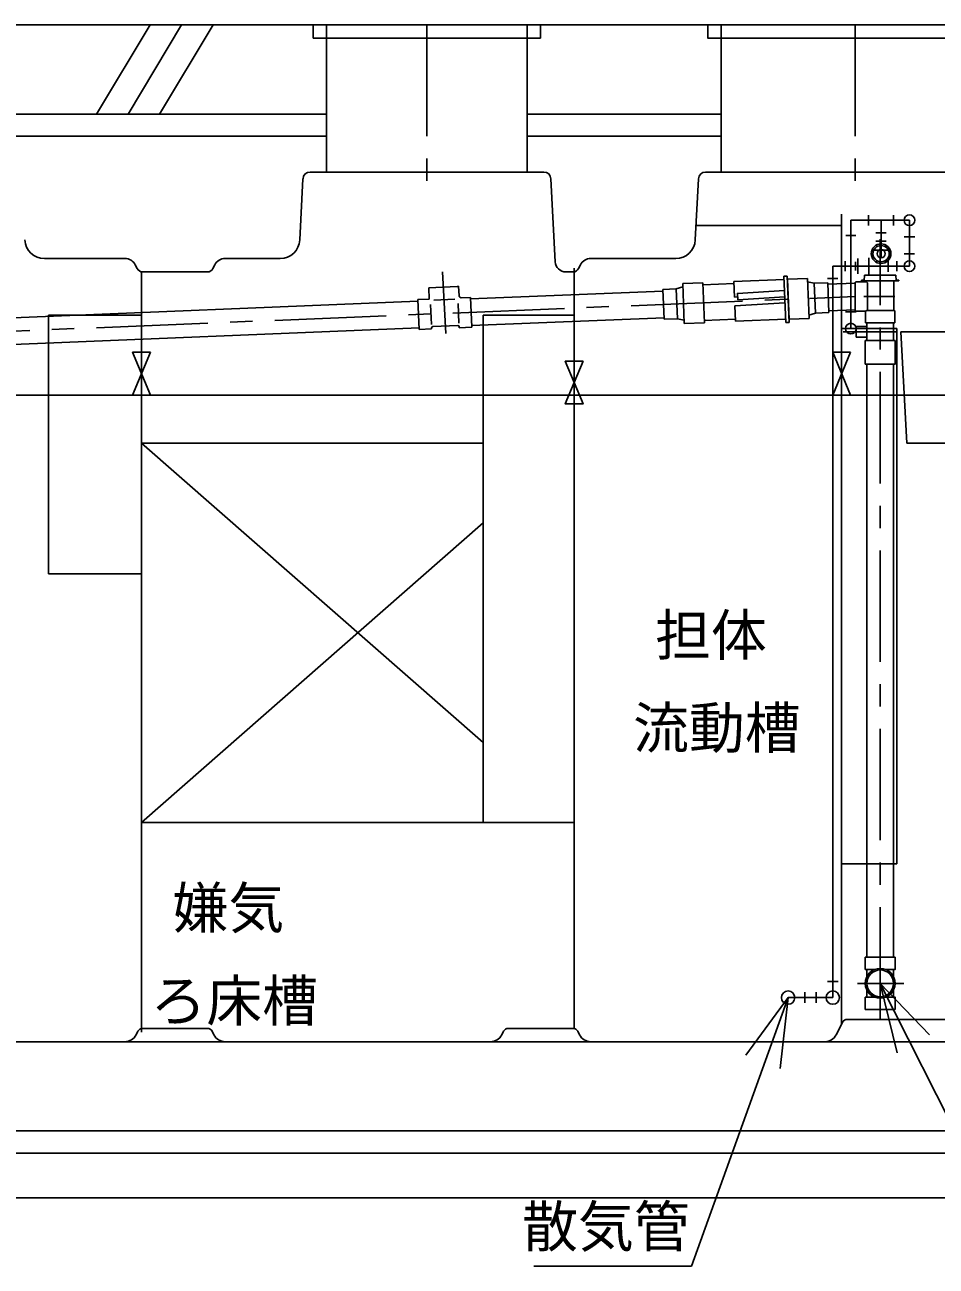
# Model space of a CAD drawing. Units: millimetres, scale not verified. Extents: x -14850 to 14850, y -10500 to 10500.
# Drawn here: x -9193 to -7149, y -5622 to -2839 of the extents above; entities that cross this region are included whole.
import ezdxf
from ezdxf.enums import TextEntityAlignment as Align

# ---------------------------------------------------------------- set-up
doc = ezdxf.new("R2010")
doc.units = ezdxf.units.MM
doc.header["$LTSCALE"] = 50
doc.linetypes.add('CHAIN1', pattern=[8, 5, -1, 1, -1])
doc.linetypes.add('LONG_DASHED1', pattern=[7, 6, -1])
for name, color, linetype, lineweight in [('0-1_0-0', 3, 'Continuous', 25), ('0-2_0-1', 5, 'Continuous', 25), ('0-4_0-3', 3, 'Continuous', 25)]:
    doc.layers.add(name, color=color, linetype=linetype, lineweight=lineweight)
doc.styles.add('ＭＳ ゴシック', font='')
doc.styles.get('ＭＳ ゴシック').set_extended_font_data('MS Gothic')

msp = doc.modelspace()

# ---------------------------------------------------------------- linework, layer by layer
at = {"layer": '0-1_0-0', "linetype": 'CHAIN1'}
for p, q in [((-8291.14, -2838.8), (-8291.14, -3234.37)), ((-7331.14, -2838.8), (-7331.14, -3234.37)), ((-7274.64, -5067.12), (-7274.64, -3319.43)), ((-7287.64, -3343.8), (-7257.64, -3343.8)), ((-8256.2, -3392.48), (-8248.68, -3531.13)), ((-9831.48, -3550.7), (-7330.64, -3447.93)), ((-7311.34, -3447.93), (-7241.89, -3447.93)), ((-7238.14, -3526.93), (-7357.64, -3526.93)), ((-7325.71, -4987.93), (-7221.82, -4987.93))]:
    msp.add_line(p, q, dxfattribs=at)
at = {"layer": '0-1_0-0'}
for p, q in [((-8029.13, -3168.8), (-8553.15, -3168.8)), ((-6996.13, -3168.8), (-7666.15, -3168.8)), ((-8569.13, -3183.96), (-8576.32, -3321.1)), ((-8003.4, -3370.05), (-8013.15, -3183.96)), ((-7682.13, -3183.96), (-7689.32, -3321.1)), ((-7361.14, -5078.68), (-7361.14, -3263.66)), ((-7340.64, -3519.93), (-7340.64, -3276.93)), ((-7209.14, -3276.93), (-7340.64, -3276.93)), ((-7300.64, -3265.43), (-7300.64, -3288.43)), ((-7272.64, -3276.93), (-7272.64, -3351.93)), ((-7244.64, -3288.43), (-7244.64, -3265.43)), ((-7209.14, -3276.93), (-7209.14, -3379.93)), ((-7361.14, -3288.49), (-7687.18, -3288.49)), ((-7329.64, -3310.93), (-7351.64, -3310.93)), ((-7284.14, -3304.93), (-7261.14, -3304.93)), ((-7284.14, -3323.93), (-7261.14, -3323.93)), ((-7197.05, -3314.43), (-7221.14, -3314.43)), ((-8968.5, -3362.8), (-9149.03, -3362.8)), ((-8620.26, -3362.8), (-8743.78, -3362.8)), ((-7733.26, -3362.8), (-7923.78, -3362.8)), ((-7325.14, -3362.43), (-7325.14, -3397.43)), ((-7308.26, -3367.4), (-7308.26, -3367.43)), ((-7300.14, -3361.43), (-7300.14, -3398.43)), ((-7257.14, -3367.43), (-7257.14, -3392.43)), ((-7197.64, -3351.93), (-7220.64, -3351.93)), ((-8941.3, -3385.06), (-8945.25, -3377.17)), ((-8931.14, -5097.17), (-8931.14, -3392.8)), ((-8783.5, -3392.8), (-8928.78, -3392.8)), ((-8767.04, -3377.17), (-8770.98, -3385.06)), ((-7963.5, -3392.8), (-7979.43, -3392.8)), ((-7961.14, -3384.66), (-7961.14, -5089.03)), ((-7947.04, -3377.17), (-7950.98, -3385.06)), ((-7381.14, -3379.93), (-7209.14, -3379.93)), ((-7381.14, -5019.93), (-7381.14, -3379.93)), ((-7353.14, -3391.43), (-7353.14, -3368.43)), ((-7330.14, -3370.43), (-7330.14, -3389.43)), ((-7237.14, -3368.43), (-7237.14, -3391.43)), ((-7717.66, -3418.8), (-7672.7, -3416.95)), ((-7717.66, -3418.8), (-7713.97, -3508.72)), ((-7672.7, -3416.95), (-7669.01, -3506.88)), ((-7602.56, -3419.07), (-7672.5, -3421.95)), ((-7602.74, -3414.58), (-7490.34, -3409.96)), ((-7602.74, -3414.58), (-7601.32, -3449.05)), ((-7478.88, -3506.07), (-7483.15, -3402.16)), ((-7437.9, -3407.3), (-7482.86, -3409.15)), ((-7437.9, -3407.3), (-7434.21, -3497.23)), ((-7419.69, -3485.12), (-7422.44, -3418.18)), ((-7392.64, -3407.93), (-7369.64, -3407.93)), ((-7389.72, -3483.89), (-7392.47, -3416.95)), ((-7392.32, -3420.44), (-7330.64, -3417.91)), ((-7330.64, -3480.38), (-7330.64, -3415.48)), ((-7330.34, -3415.18), (-7305.14, -3415.18)), ((-7310.44, -3411.33), (-7316.27, -3411.33)), ((-7316.27, -3413.13), (-7316.27, -3411.33)), ((-7316.27, -3413.13), (-7233.01, -3413.13)), ((-7310.44, -3411.33), (-7309.9, -3401.08)), ((-7308.9, -3400.13), (-7240.38, -3400.13)), ((-7305.14, -3415.18), (-7305.14, -3413.13)), ((-7305.14, -3415.18), (-7303.14, -3417.43)), ((-7303.14, -3479.43), (-7303.14, -3417.43)), ((-7244.14, -3478.43), (-7244.14, -3413.13)), ((-7241.14, -3402.93), (-7241.09, -3402.99)), ((-7238.85, -3411.33), (-7239.38, -3401.08)), ((-7238.85, -3411.33), (-7233.01, -3411.33)), ((-7233.01, -3413.13), (-7233.01, -3411.33)), ((-8223.59, -3425.58), (-8287.04, -3428.18)), ((-8285.99, -3453.66), (-8287.04, -3428.18)), ((-8214.15, -3450.71), (-8193.57, -3449.86)), ((-8193.57, -3449.86), (-8190.82, -3516.81)), ((-8193.42, -3453.36), (-7762.01, -3435.63)), ((-7759.4, -3499.08), (-7762.16, -3432.14)), ((-7732.18, -3430.9), (-7729.43, -3497.85)), ((-7594.44, -3448.91), (-7601.32, -3449.05)), ((-7594.02, -3455.6), (-7488.73, -3449.02)), ((-9794.79, -3519.17), (-8311.33, -3458.21)), ((-8282.88, -3466.14), (-8281.06, -3510.51)), ((-8228.93, -3453.92), (-8275.89, -3455.85)), ((-8221.12, -3463.61), (-8219.3, -3507.97)), ((-7600.5, -3469.03), (-7488.2, -3462.01)), ((-7600.5, -3469.03), (-7599.09, -3503.5)), ((-7389.86, -3480.39), (-7330.64, -3477.96)), ((-9140.14, -3489.93), (-9140.14, -4069.93)), ((-8931.14, -3489.93), (-9140.14, -3489.93)), ((-8190.96, -3513.31), (-7759.55, -3495.58)), ((-8165.14, -3489.93), (-8165.14, -4626.93)), ((-7961.14, -3489.93), (-8165.14, -3489.93)), ((-7713.97, -3508.72), (-7669.01, -3506.88)), ((-7599.27, -3499.01), (-7669.21, -3501.88)), ((-7599.09, -3503.5), (-7486.68, -3498.88)), ((-7478.88, -3506.07), (-7486.37, -3506.38)), ((-7434.21, -3497.23), (-7479.17, -3499.07)), ((-7328.64, -3482.43), (-7352.64, -3482.43)), ((-7330.34, -3480.68), (-7307.39, -3480.68)), ((-7307.39, -3480.68), (-7305.03, -3479.43)), ((-7307.39, -3506.63), (-7307.39, -3480.68)), ((-7242.89, -3479.43), (-7305.03, -3479.43)), ((-7241.89, -3506.63), (-7241.89, -3480.43)), ((-8308.86, -3518.16), (-9792.32, -3579.12)), ((-8280.64, -3520.5), (-8308.72, -3521.66)), ((-8280.64, -3520.5), (-8280.72, -3518.71)), ((-8277.75, -3515.48), (-8222.19, -3513.2)), ((-8218.89, -3517.97), (-8218.96, -3516.17)), ((-8218.89, -3517.97), (-8190.82, -3516.81)), ((-7360.14, -3519.93), (-7237.14, -3519.93)), ((-7328.64, -3514.93), (-7328.64, -3538.93)), ((-7304.64, -3514.93), (-7328.64, -3514.93)), ((-7242.19, -3506.93), (-7307.09, -3506.93)), ((-7304.64, -3506.93), (-7304.64, -3546.93)), ((-7244.64, -3546.93), (-7244.64, -3506.93)), ((-7237.14, -3519.93), (-7237.14, -4719.93)), ((-7017.23, -3527), (-7228.17, -3527)), ((-7228.17, -3527), (-7215.07, -3777)), ((-7328.64, -3538.93), (-7304.64, -3538.93)), ((-7308.14, -3599.93), (-7308.14, -3546.93)), ((-7308.14, -3546.93), (-7241.14, -3546.93)), ((-8951.14, -3668.93), (-8911.14, -3572.93)), ((-7381.14, -3668.93), (-7341.14, -3572.93)), ((-7304.64, -4928.93), (-7304.64, -3599.93)), ((-7244.64, -4928.93), (-7244.64, -3599.93)), ((-10032.74, -3668.93), (-7115.76, -3668.93)), ((-8165.14, -3776.93), (-8931.14, -3776.93)), ((-8165.14, -4448.17), (-8931.14, -3776.93)), ((-7017.89, -3777), (-7215.07, -3777)), ((-8931.14, -4626.93), (-8165.14, -3955.7)), ((-8931.14, -4069.93), (-9140.14, -4069.93)), ((-8931.14, -4626.93), (-7961.14, -4626.93)), ((-7237.14, -4719.93), (-7361.14, -4719.93)), ((-7308.14, -4928.93), (-7304.82, -4928.93)), ((-7308.14, -4957.03), (-7308.14, -4928.93)), ((-7304.64, -4928.93), (-7241.14, -4928.93)), ((-7308.14, -4957.03), (-7287.58, -4957.03)), ((-7304.82, -4957.03), (-7304.82, -4973.37)), ((-7244.64, -4957.03), (-7244.64, -4973.02)), ((-7443.64, -5007.93), (-7443.64, -5031.93)), ((-7418.64, -5007.93), (-7418.64, -5031.93)), ((-7393.14, -4983.93), (-7369.14, -4983.93)), ((-7304.82, -5018.84), (-7304.82, -5002.49)), ((-7274.64, -4987.93), (-6955.13, -5622.05)), ((-7244.64, -5018.84), (-7244.64, -5002.84)), ((-7481.14, -5019.93), (-7697.73, -5622.05)), ((-7381.14, -5019.93), (-7481.14, -5019.93)), ((-7308.14, -5018.84), (-7308.14, -5046.93)), ((-7308.14, -5018.84), (-7287.58, -5018.84)), ((-7308.14, -5046.93), (-7304.82, -5046.93)), ((-7304.64, -5046.93), (-7241.14, -5046.93)), ((-8928.78, -5088.8), (-8783.5, -5088.8)), ((-8108.78, -5088.8), (-7963.5, -5088.8)), ((-7373.46, -5103.32), (-7359.52, -5075.43)), ((-7348.78, -5068.8), (-7064.5, -5068.8)), ((-9195.44, -5118.8), (-8968.5, -5118.8)), ((-8943.46, -5103.32), (-8939.52, -5095.43)), ((-8772.77, -5095.43), (-8768.83, -5103.32)), ((-8743.78, -5118.8), (-8148.5, -5118.8)), ((-8123.46, -5103.32), (-8119.52, -5095.43)), ((-7952.77, -5095.43), (-7948.83, -5103.32)), ((-7923.78, -5118.8), (-7398.5, -5118.8))]:
    msp.add_line(p, q, dxfattribs=at)
at = {"layer": '0-1_0-0', "linetype": 'LONG_DASHED1'}
for p, q in [((-7272.64, -3328.8), (-7272.64, -3358.8)), ((-7482.86, -3409.15), (-7479.17, -3499.07))]:
    msp.add_line(p, q, dxfattribs=at)
at = {"layer": '0-1_0-0'}
for points in [[(-7483.15, -3402.16), (-7490.64, -3402.46), (-7486.37, -3506.38)], [(-7392.47, -3416.95), (-7422.44, -3418.18), (-7437.59, -3414.8)], [(-8219.25, -3446.02), (-8220.09, -3425.43), (-8223.42, -3425.57)], [(-7762.16, -3432.14), (-7732.18, -3430.9), (-7717.36, -3426.29)], [(-7489.32, -3434.66), (-7594.93, -3441.07), (-7594.02, -3455.6)], [(-8285.99, -3453.66), (-8311.47, -3454.71), (-8308.72, -3521.66)], [(-7759.4, -3499.08), (-7729.43, -3497.85), (-7714.28, -3501.23)], [(-7389.72, -3483.89), (-7419.69, -3485.12), (-7434.51, -3489.73)], [(-7308.14, -3599.93), (-7241.14, -3599.93), (-7241.14, -3546.93)], [(-8911.14, -3572.93), (-8951.14, -3572.93), (-8911.14, -3668.93)], [(-7341.14, -3572.93), (-7381.14, -3572.93), (-7341.14, -3668.93)], [(-7261.71, -4957.03), (-7241.14, -4957.03), (-7241.14, -4928.93)], [(-7164.15, -5103.65), (-7274.64, -4987.93), (-7236.81, -5143.39)], [(-7499.03, -5178.93), (-7481.14, -5019.93), (-7576.13, -5148.68)], [(-7261.71, -5018.84), (-7241.14, -5018.84), (-7241.14, -5046.93)]]:
    msp.add_lwpolyline(points, dxfattribs=at)
msp.add_lwpolyline([(-7941.14, -3592.93), (-7981.14, -3592.93), (-7941.14, -3688.93), (-7981.14, -3688.93)], close=True, dxfattribs=at)
for centre, radius in [((-7209.14, -3276.93), 12), ((-7272.64, -3351.93), 22), ((-7272.7, -3351.97), 18.19), ((-7209.14, -3379.93), 12), ((-7340.64, -3519.93), 12), ((-7274.64, -4987.93), 33.5), ((-7274.64, -4987.93), 30), ((-7481.14, -5019.93), 15), ((-7381.14, -5019.93), 15)]:
    msp.add_circle(centre, radius, dxfattribs=at)
for centre, radius, start, end in [((-8553.15, -3184.8), 16, 90, 177), ((-8029.13, -3184.8), 16, 3, 90), ((-7666.15, -3184.8), 16, 90, 177), ((-9149.03, -3318.8), 44, 182.99998, 270), ((-8620.26, -3318.8), 44, 270, 357), ((-7733.26, -3318.8), 44, 270, 357), ((-8968.5, -3388.8), 26, 26.56503, 89.99998), ((-8743.78, -3388.8), 26, 90, 153.43495), ((-7923.78, -3388.8), 26, 90, 153.43495), ((-7272.64, -3351.93), 9.2, 90, 270), ((-7272.64, -3351.93), 9.2, 270, 90), ((-8928.78, -3378.8), 14, 206.56503, 270), ((-8783.5, -3378.8), 14, 270, 333.43495), ((-7979.43, -3368.8), 24, 182.99998, 270), ((-7963.5, -3378.8), 14, 270, 333.43495), ((-7308.9, -3401.13), 1, 90, 177), ((-7240.38, -3401.13), 1, 3, 90), ((-8214.35, -3445.81), 4.9, 182.35312, 272.35312), ((-7243.14, -3478.43), 1, 180, 270), ((-7307.09, -3506.63), 0.3, 180, 270), ((-7242.89, -3480.43), 1, 0, 90), ((-7242.19, -3506.63), 0.3, 270, 0), ((-8277.62, -3518.58), 3.1, 92.35312, 182.35312), ((-8222.06, -3516.29), 3.1, 2.35312, 92.35312), ((-8928.78, -5100.8), 12, 90, 153.43494), ((-8783.5, -5100.8), 12, 26.56505, 90), ((-8108.78, -5100.8), 12, 90, 153.43494), ((-7963.5, -5100.8), 12, 26.56505, 90), ((-7348.78, -5080.8), 12, 90, 153.43494), ((-8968.5, -5090.8), 28, 270, 333.43494), ((-8743.78, -5090.8), 28, 206.56503, 270), ((-8148.5, -5090.8), 28, 270, 333.43494), ((-7923.78, -5090.8), 28, 206.56503, 270), ((-7398.5, -5090.8), 28, 270, 333.43494)]:
    msp.add_arc(centre, radius, start, end, dxfattribs=at)
at = {"layer": '0-2_0-1', "color": 2}
for p, q in [((-11641.27, -2838.8), (-5676.37, -2838.8)), ((-9032.06, -3038.8), (-8912.06, -2838.8)), ((-8961.35, -3038.8), (-8841.35, -2838.8)), ((-8890.64, -3038.8), (-8770.64, -2838.8)), ((-8546.14, -2838.8), (-8546.14, -2868.8)), ((-8516.14, -2838.8), (-8516.14, -3168.8)), ((-8066.14, -2838.8), (-8066.14, -3168.8)), ((-8036.14, -2838.8), (-8036.14, -2868.8)), ((-7631.14, -2838.8), (-7631.14, -3168.8)), ((-8546.14, -2868.8), (-8036.14, -2868.8)), ((-8516.14, -3038.8), (-9251.14, -3038.8)), ((-7631.14, -3038.8), (-8066.14, -3038.8)), ((-8516.14, -3088.8), (-9251.14, -3088.8)), ((-7631.14, -3088.8), (-8066.14, -3088.8)), ((-10381.14, -5318.8), (-5881.14, -5318.8)), ((-5881.14, -5368.8), (-10381.14, -5368.8)), ((-10381.14, -5468.8), (-5881.14, -5468.8))]:
    msp.add_line(p, q, dxfattribs=at)
for points in [[(-7661.14, -2838.8), (-7661.14, -2868.8), (-7001.14, -2868.8)], [(-5931.14, -5318.8), (-5931.14, -5118.8), (-10331.14, -5118.8)]]:
    msp.add_lwpolyline(points, dxfattribs=at)
at = {"layer": '0-4_0-3'}
msp.add_line((-7697.73, -5622.05), (-8051.76, -5622.05), dxfattribs=at)

# ---------------------------------------------------------------- texts
at = {"layer": '0-1_0-0', "color": 4, "style": 'ＭＳ ゴシック'}
for s, p in [('担体', (-7779.4, -4280.51)), ('流動槽', (-7828.84, -4488.51)), ('嫌気', (-8861.67, -4892.1)), ('ろ床槽', (-8911.11, -5100.1))]:
    msp.add_text(s, height=91.79, dxfattribs=at).set_placement(p, align=Align.BOTTOM_LEFT)
at = {"layer": '0-4_0-3', "color": 4, "style": 'ＭＳ ゴシック'}
msp.add_text('散気管', height=91.79, dxfattribs=at).set_placement((-8077.58, -5606.46), align=Align.BOTTOM_LEFT)

doc.saveas('drawing.dxf')
